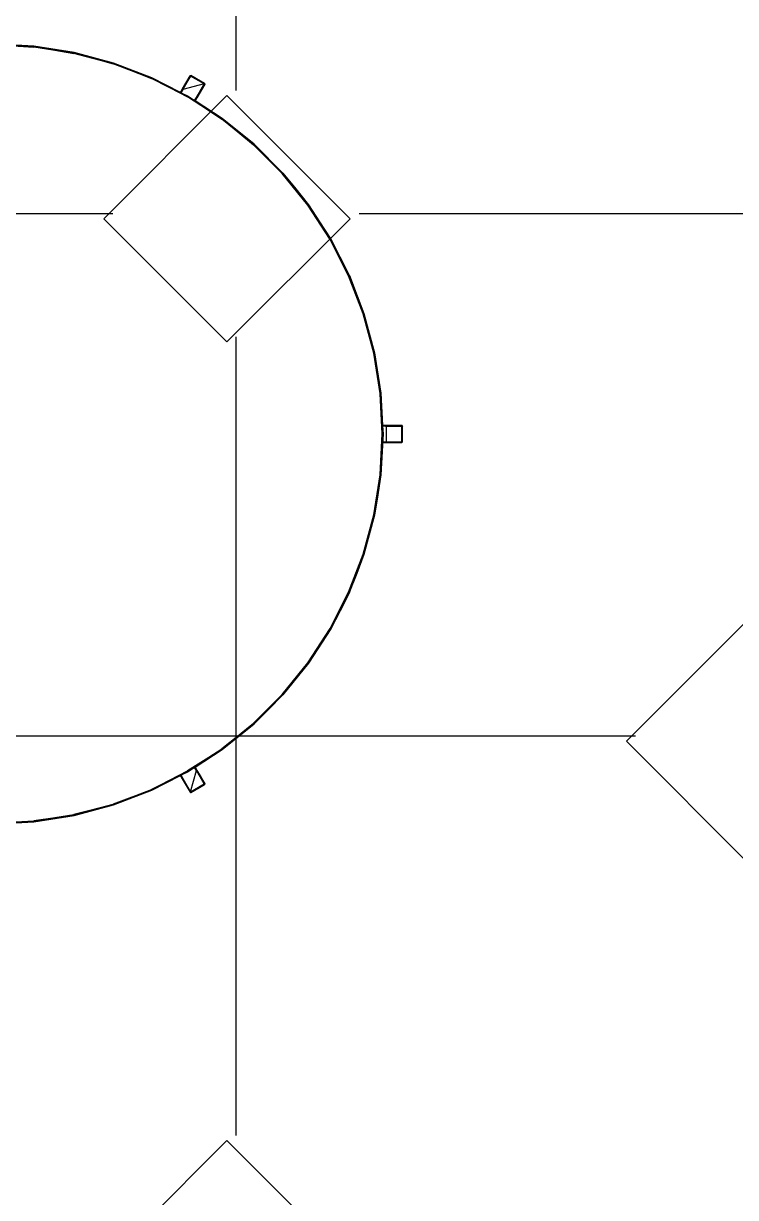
# Model space of a CAD drawing. Header units: millimetres. Extents: x -4865574 to 353735, y -2734656 to 279194.
# Drawn here: x -4838643 to -4837812, y -2668147 to -2666777 of the extents above; entities that cross this region are included whole.
import ezdxf

# ---------------------------------------------------------------- set-up
doc = ezdxf.new("R2010")
doc.units = ezdxf.units.MM
doc.layers.add('+AT9-Hardscape', color=1, linetype='Continuous')
doc.layers.add('+AT9-Hatch', color=8, linetype='Continuous')

# ---------------------------------------------------------------- blocks, each defined once
blk = doc.blocks.new('COFFEE1')
at = {"layer": '+AT9-Hardscape'}
for p, q in [((46.7, 443.2), (-0.9, 445.7)), ((-0.9, 445.7), (46.7, 443.1)), ((-0.9, 445.6), (46.7, 443.1)), ((-0.9, 445.6), (46.6, 442.7)), ((-0.9, 445.2), (46.6, 442.7)), ((-0.9, 445.2), (46.6, 442.2)), ((46.6, 442.2), (-0.9, 444.7)), ((46.7, 443.1), (46.6, 442.7)), ((46.6, 442.7), (93.6, 435.3)), ((46.6, 442.7), (93.5, 434.8)), ((46.6, 442.7), (46.6, 442.2)), ((93.5, 434.8), (46.6, 442.2)), ((93.7, 435.7), (46.7, 443.2)), ((46.7, 443.1), (46.7, 443.2)), ((46.7, 443.2), (70.2, 439.4)), ((70.2, 439.4), (46.7, 443.1)), ((93.7, 435.6), (46.7, 443.1)), ((46.7, 443.1), (93.6, 435.3)), ((70.2, 439.4), (93.7, 435.6)), ((93.6, 435.3), (93.5, 434.8)), ((139.4, 422.5), (93.5, 434.8)), ((93.6, 435.3), (93.7, 435.6)), ((116.6, 429.3), (93.6, 435.3)), ((139.6, 423), (93.6, 435.3)), ((93.6, 435.3), (139.4, 422.5)), ((139.7, 423.4), (93.7, 435.7)), ((93.7, 435.7), (93.7, 435.6)), ((93.7, 435.7), (116.7, 429.5)), ((93.7, 435.6), (139.7, 423.3)), ((93.7, 435.6), (116.6, 429.3)), ((116.6, 429.3), (139.6, 423)), ((139.7, 423.4), (116.7, 429.5)), ((116.7, 429.5), (139.7, 423.3)), ((139.6, 423), (139.4, 422.5)), ((183.8, 405.4), (139.4, 422.5)), ((139.7, 423.3), (139.6, 423)), ((139.6, 423), (184, 405.9)), ((139.6, 423), (183.8, 405.4)), ((184.2, 406.3), (139.7, 423.4)), ((139.7, 423.4), (184.1, 406.2)), ((139.7, 423.4), (139.7, 423.3)), ((139.7, 423.3), (184.1, 406.2)), ((139.7, 423.3), (184, 405.9)), ((184, 405.9), (183.8, 405.4)), ((226.1, 383.9), (183.8, 405.4)), ((184.1, 406.2), (184, 405.9)), ((184, 405.9), (226.4, 384.3)), ((184, 405.9), (226.1, 383.9)), ((184.1, 406.2), (184.2, 406.3)), ((205.4, 395.5), (184.1, 406.2)), ((218.4, 388.8), (184.1, 406.2)), ((184.1, 406.2), (226.4, 384.3)), ((217.8, 389.2), (184.2, 406.3)), ((184.2, 406.3), (205.4, 395.5)), ((229.1, 408.5), (220.1, 393)), ((229.6, 408.2), (220.1, 393)), ((220.1, 393), (224.5, 400.7)), ((220.3, 393.5), (229, 408.6)), ((224.5, 400.7), (220.3, 393.5)), ((229.6, 408.2), (220.5, 392.5)), ((245.5, 399.1), (220.5, 392.5)), ((229.1, 408.5), (224.5, 400.7)), ((229.4, 409), (229, 408.6)), ((229, 408.6), (229.3, 408.9)), ((229, 408.6), (229.1, 408.5)), ((229.3, 408.9), (229.1, 408.5)), ((229.1, 408.5), (229.5, 408.6)), ((229.6, 408.2), (229.1, 408.5)), ((229.3, 408.9), (229.4, 409)), ((229.9, 408.7), (229.3, 408.9)), ((229.3, 408.9), (229.5, 408.6)), ((229.3, 408.9), (229.6, 408.9)), ((229.4, 409), (230, 408.9)), ((229.4, 409), (229.6, 408.9)), ((229.5, 408.6), (229.9, 408.7)), ((229.5, 408.6), (229.6, 408.2)), ((229.6, 408.9), (229.9, 408.7)), ((229.6, 408.9), (230, 408.9)), ((229.9, 408.7), (229.6, 408.2)), ((245.5, 399.1), (229.6, 408.2)), ((230, 408.9), (229.9, 408.7)), ((245.8, 399.6), (229.9, 408.7)), ((237.7, 403.9), (229.9, 408.7)), ((245.8, 399.7), (230, 408.9)), ((245.8, 399.6), (230, 408.9)), ((236.4, 383.4), (245.5, 399.1)), ((237, 383.3), (246, 398.8)), ((246.1, 398.7), (237, 383)), ((245.8, 399.6), (237.7, 403.9)), ((245.5, 399.1), (237.7, 403.9)), ((241.2, 391.1), (246, 398.8)), ((241.5, 390.9), (246, 398.8)), ((241.5, 390.9), (246.1, 398.7)), ((245.5, 399.1), (245.8, 399.6)), ((245.5, 399.1), (245.9, 399.2)), ((246, 398.8), (245.5, 399.1)), ((245.8, 399.7), (246.1, 399.4)), ((246.2, 399.3), (245.8, 399.7)), ((245.8, 399.6), (245.8, 399.7)), ((245.8, 399.6), (246, 399.2)), ((245.8, 399.6), (246.1, 399.4)), ((245.8, 399.6), (245.9, 399.2)), ((245.9, 399.2), (246, 399.2)), ((245.9, 399.2), (246, 398.8)), ((246.1, 399.3), (246, 399.2)), ((246, 399.2), (246.1, 399.2)), ((246.1, 399.2), (246, 398.8)), ((246, 398.8), (246.1, 398.7)), ((246.1, 399.4), (246.2, 399.3)), ((246.1, 399.4), (246.1, 399.3)), ((246.2, 399.3), (246.1, 398.7)), ((246.1, 399.3), (246.1, 399.2)), ((246.2, 399.3), (246.1, 399.3)), ((246.1, 399.2), (246.1, 398.7)), ((205.4, 395.5), (218.4, 388.8)), ((217.8, 389.2), (219.9, 392.9)), ((219.9, 392.9), (217.8, 389.2)), ((217.8, 389.2), (217.8, 389.2)), ((217.9, 389.2), (217.8, 389.2)), ((217.9, 389.1), (220, 392.7)), ((220, 392.7), (217.9, 389.2)), ((217.9, 389.1), (217.9, 389.2)), ((218.1, 389), (217.9, 389.1)), ((220, 392.7), (218.1, 389)), ((218.2, 389), (218.1, 389)), ((220.2, 391.9), (218.2, 389)), ((218.4, 388.9), (218.2, 389)), ((220.2, 391.9), (218.4, 388.9)), ((218.4, 388.9), (226.6, 384.7)), ((218.4, 388.8), (226.6, 384.6)), ((219.9, 392.9), (220, 393.1)), ((220, 392.7), (219.9, 392.9)), ((219.9, 392.9), (220, 392.9)), ((220, 393.1), (220.3, 393.5)), ((220.1, 393), (220, 393.1)), ((220, 393.1), (220, 392.9)), ((220.1, 392.8), (220, 393.1)), ((220, 392.9), (220, 392.7)), ((220, 392.9), (220.1, 392.8)), ((220, 392.7), (220.1, 392.8)), ((220, 392.7), (220.1, 392.6)), ((220, 392.7), (220.2, 392)), ((220.1, 393), (220.3, 393.5)), ((220.1, 393), (220.1, 392.8)), ((220.1, 392.6), (220.1, 392.8)), ((220.1, 392.6), (220.1, 392.8)), ((220.1, 392.8), (220.1, 392.8)), ((220.1, 392.8), (220.5, 392.5)), ((220.5, 392.5), (220.1, 392.6)), ((220.1, 392.6), (220.4, 392.4)), ((220.2, 392), (220.1, 392.6)), ((220.4, 392.4), (220.2, 392)), ((220.2, 391.9), (220.2, 392)), ((220.5, 392.5), (220.4, 392.4)), ((226.4, 384.3), (226.1, 383.9)), ((266, 358), (226.1, 383.9)), ((226.6, 384.6), (226.4, 384.3)), ((226.4, 384.3), (266.3, 358.4)), ((226.4, 384.3), (266, 358)), ((226.6, 384.7), (226.6, 384.6)), ((226.6, 384.7), (234.3, 379.7)), ((226.6, 384.6), (266.3, 358.4)), ((226.6, 384.6), (234.2, 379.6)), ((236.4, 383.4), (241.2, 391.1)), ((237, 383.3), (241.2, 391.1)), ((237, 383.3), (241.5, 390.9)), ((234.2, 379.6), (234.3, 379.7)), ((234.2, 379.6), (234.5, 379.5)), ((234.3, 379.7), (236.4, 383.4)), ((234.8, 379.4), (234.3, 379.7)), ((234.7, 379.3), (234.5, 379.5)), ((234.7, 379.3), (234.8, 379.4)), ((234.8, 379.3), (234.7, 379.3)), ((237, 383), (234.8, 379.4)), ((234.8, 379.4), (236.8, 382.9)), ((236.8, 382.9), (234.8, 379.4)), ((234.8, 379.4), (234.8, 379.3)), ((234.8, 379.4), (234.8, 379.3)), ((234.8, 379.4), (234.8, 379.4)), ((234.8, 379.4), (234.9, 379.3)), ((234.8, 379.3), (234.8, 379.3)), ((234.9, 379.2), (234.8, 379.3)), ((234.9, 379.3), (237, 383)), ((234.9, 379.2), (234.9, 379.3)), ((266.5, 358.8), (234.9, 379.3)), ((234.9, 379.3), (246.5, 371.7)), ((246.5, 371.7), (234.9, 379.2)), ((266.5, 358.7), (234.9, 379.2)), ((237, 383.3), (236.4, 383.4)), ((236.4, 383.4), (236.8, 383.1)), ((237, 383.3), (236.8, 383.1)), ((236.8, 383.1), (236.9, 383.1)), ((236.8, 382.9), (236.9, 383.1)), ((236.8, 382.9), (237, 383)), ((236.8, 382.9), (237, 383)), ((236.9, 383.1), (237, 383.3)), ((236.9, 383.1), (237, 383)), ((237, 383), (237, 383)), ((246.5, 371.7), (266.5, 358.7)), ((266.3, 358.4), (266, 358)), ((302.9, 328.1), (266, 358)), ((266.5, 358.7), (266.3, 358.4)), ((266.3, 358.4), (303.3, 328.5)), ((266.3, 358.4), (302.9, 328.1)), ((303.6, 328.8), (266.5, 358.8)), ((266.5, 358.7), (266.5, 358.8)), ((266.5, 358.8), (285, 343.8)), ((285, 343.8), (266.5, 358.7)), ((303.5, 328.7), (266.5, 358.7)), ((266.5, 358.7), (303.3, 328.5)), ((285, 343.8), (303.5, 328.7)), ((303.5, 328.7), (303.6, 328.8)), ((337.2, 295.1), (303.6, 328.8)), ((303.6, 328.8), (320.4, 311.9)), ((303.3, 328.5), (302.9, 328.1)), ((336.5, 294.5), (302.9, 328.1)), ((303.5, 328.7), (303.3, 328.5)), ((303.3, 328.5), (336.9, 294.8)), ((303.3, 328.5), (336.5, 294.5)), ((337.2, 295.1), (303.5, 328.7)), ((303.5, 328.7), (336.9, 294.8)), ((320.4, 311.9), (303.5, 328.7)), ((337.2, 295.1), (320.4, 311.9)), ((320.4, 311.9), (337.2, 295.1)), ((336.9, 294.8), (336.5, 294.5)), ((366.4, 257.5), (336.5, 294.5)), ((337.2, 295.1), (336.9, 294.8)), ((336.9, 294.8), (366.8, 257.9)), ((336.9, 294.8), (366.4, 257.5)), ((367.2, 258.1), (337.2, 295.1)), ((337.2, 295.1), (337.2, 295.1)), ((352.2, 276.6), (337.2, 295.1)), ((367.1, 258.1), (337.2, 295.1)), ((337.2, 295.1), (366.8, 257.9)), ((337.2, 295.1), (352.2, 276.6)), ((352.2, 276.6), (367.1, 258.1)), ((366.8, 257.9), (366.4, 257.5)), ((392.3, 217.7), (366.4, 257.5)), ((367.1, 258.1), (366.8, 257.9)), ((366.8, 257.9), (392.8, 218)), ((366.8, 257.9), (392.3, 217.7)), ((367.1, 258.1), (367.2, 258.1)), ((393.1, 218.1), (367.1, 258.1)), ((367.1, 258.1), (392.8, 218)), ((380.1, 238.1), (367.1, 258.1)), ((393.1, 218.2), (367.2, 258.1)), ((367.2, 258.1), (380.1, 238.1)), ((393.1, 218.2), (380.1, 238.1)), ((380.1, 238.1), (393.1, 218.1)), ((392.3, 217.7), (392.8, 218)), ((413.9, 175.3), (392.3, 217.7)), ((403.3, 196.6), (392.3, 217.7)), ((393.1, 218.1), (392.8, 218)), ((392.8, 218), (414.4, 175.6)), ((392.8, 218), (403.3, 196.6)), ((414.8, 175.7), (393.1, 218.2)), ((393.1, 218.2), (414.7, 175.7)), ((393.1, 218.2), (393.1, 218.1)), ((393.1, 218.1), (414.7, 175.7)), ((393.1, 218.1), (414.4, 175.6)), ((403.3, 196.6), (413.9, 175.3)), ((414.4, 175.6), (413.9, 175.3)), ((430.9, 131), (413.9, 175.3)), ((414.7, 175.7), (414.4, 175.6)), ((414.4, 175.6), (431.4, 131.1)), ((414.4, 175.6), (430.9, 131)), ((414.8, 175.7), (414.7, 175.7)), ((414.7, 175.7), (431.7, 131.3)), ((414.7, 175.7), (431.4, 131.1)), ((431.8, 131.3), (414.8, 175.7)), ((414.8, 175.7), (431.7, 131.3)), ((431.4, 131.1), (430.9, 131)), ((443.2, 85.1), (430.9, 131)), ((431.7, 131.3), (431.4, 131.1)), ((431.4, 131.1), (443.7, 85.2)), ((431.4, 131.1), (443.2, 85.1)), ((431.8, 131.3), (431.7, 131.3)), ((431.7, 131.3), (444.1, 85.3)), ((431.7, 131.3), (443.7, 85.2)), ((444.2, 85.3), (431.8, 131.3)), ((431.8, 131.3), (437.9, 108.3)), ((444.2, 85.3), (437.9, 108.3)), ((437.9, 108.3), (444.1, 85.3)), ((443.7, 85.2), (443.2, 85.1)), ((450.6, 38.1), (443.2, 85.1)), ((444.1, 85.3), (443.7, 85.2)), ((443.7, 85.2), (451.2, 38.2)), ((443.7, 85.2), (450.6, 38.1)), ((444.2, 85.3), (444.1, 85.3)), ((444.1, 85.3), (451.5, 38.2)), ((444.1, 85.3), (451.2, 38.2)), ((451.6, 38.2), (444.2, 85.3)), ((444.2, 85.3), (451.5, 38.2)), ((451.2, 38.2), (450.6, 38.1)), ((453.1, -9.3), (450.6, 38.1)), ((451.5, 38.2), (451.2, 38.2)), ((451.2, 38.2), (453.7, -9.3)), ((451.2, 38.2), (453.1, -9.3)), ((451.6, 38.2), (451.5, 38.2)), ((451.5, 38.2), (453.7, -9.3)), ((451.5, 38.2), (453.5, 0.6)), ((453.6, 0.6), (451.6, 38.2)), ((451.6, 38.2), (452.8, 14.5)), ((453.6, 0.6), (452.8, 14.5)), ((452.8, 14.5), (453.5, 0.6)), ((453.5, 0.6), (453.6, 0.6)), ((453.5, 0.6), (453.5, 0.5)), ((453.6, 0.5), (453.5, 0.5)), ((453.6, 0.5), (453.5, 0.5)), ((453.5, 0.5), (453.5, 0.5)), ((453.5, 0.5), (453.5, 0.4)), ((453.5, 0.4), (453.6, 0.4)), ((453.5, 0.4), (453.5, 0.2)), ((453.6, 0.2), (453.5, 0.2)), ((453.5, 0.2), (453.5, 0.1)), ((453.6, 0.1), (453.5, 0.1)), ((453.5, 0.1), (453.5, -0.2)), ((453.6, 0.6), (457.8, 0.6)), ((457.8, 0.6), (453.6, 0.5)), ((453.6, 0.5), (453.6, 0.6)), ((457.6, 0.4), (453.6, 0.5)), ((453.6, 0.4), (453.6, 0.5)), ((453.6, 0.4), (457.6, 0.4)), ((457.6, 0.4), (453.6, 0.2)), ((453.6, 0.2), (453.6, 0.4)), ((453.6, 0.1), (453.6, 0.2)), ((457.1, -0.2), (453.6, 0.1)), ((453.6, -0.2), (453.6, 0.1)), ((457.6, 0.4), (457.1, -0.1)), ((457.1, -0.1), (457.6, 0.2)), ((457.6, 0.4), (457.8, 0.6)), ((457.8, 0.5), (457.6, 0.4)), ((457.6, 0.4), (457.6, 0.2)), ((457.6, 0.2), (457.8, 0.4)), ((457.6, 0.4), (457.8, 0.4)), ((457.6, 0.2), (457.8, 0.3)), ((457.8, -0.2), (457.6, 0.2)), ((457.6, 0.2), (457.6, -0.2)), ((457.8, 0.6), (458, 0.6)), ((458, 0.6), (457.8, 0.5)), ((457.8, 0.4), (458, 0.6)), ((457.8, 0.6), (457.8, 0.5)), ((457.8, 0.5), (457.8, 0.4)), ((457.8, -0.2), (458, 0.4)), ((457.8, 0.3), (458, 0.4)), ((457.8, 0.4), (457.8, 0.3)), ((457.8, 0.4), (458, 0.4)), ((457.8, 0.3), (457.8, -0.2)), ((457.8, -0.2), (466.9, 0.1)), ((458, 0.6), (458.6, 0.6)), ((458, 0.4), (458, 0.6)), ((458, 0.4), (458.6, 0.6)), ((458, 0.4), (466.9, 0.5)), ((458, 0.4), (476, 0.4)), ((466.9, 0.1), (458, 0.4)), ((458.6, 0.6), (476, 0.6)), ((466.9, 0.5), (458.6, 0.6)), ((466.9, 0.5), (476, 0.6)), ((476, 0.4), (466.9, 0.5)), ((466.9, 0.1), (476, 0.4)), ((476, -0.2), (466.9, 0.1)), ((476, 0.6), (476.4, 0.4)), ((476, 0.4), (476, 0.6)), ((476.5, 0.4), (476, 0.6)), ((476.4, 0.4), (476, 0.4)), ((476, 0.4), (476, -0.2)), ((476, 0.4), (476.2, 0.2)), ((476.2, 0.2), (476, -0.2)), ((476.4, 0.4), (476.2, 0.2)), ((476.2, 0.2), (476.5, -0.2)), ((476.4, 0.4), (476.5, 0.4)), ((476.5, -0.2), (476.4, 0.4)), ((476.4, 0.4), (476.5, 0.2)), ((476.5, 0.4), (476.7, -0.2)), ((476.5, 0.4), (476.5, 0.2)), ((476.5, 0.2), (476.5, -0.2)), ((476.5, 0.2), (476.7, -0.2)), ((450.6, -56.8), (453.1, -9.3)), ((453.7, -9.3), (450.6, -56.8)), ((454, -9.3), (451.2, -56.8)), ((453.7, -9.3), (451.2, -56.8)), ((454, -9.3), (451.5, -56.9)), ((453.7, -9.3), (453.1, -9.3)), ((453.5, -0.2), (454, -9.3)), ((453.5, -0.2), (453.6, -0.2)), ((457.1, -0.2), (453.6, -0.2)), ((453.6, -0.2), (454.1, -9.3)), ((454.1, -9.3), (453.6, -18.5)), ((454, -9.3), (453.7, -9.3)), ((454.1, -9.3), (454, -9.3)), ((457.1, -0.2), (457.1, -0.1)), ((457.1, -0.1), (457.6, -0.2)), ((457.6, -0.2), (457.8, -0.2)), ((457.8, -0.2), (476, -0.2)), ((457.8, -0.2), (457.8, -18.5)), ((476, -18.5), (476, -0.2)), ((476.5, -0.2), (476, -0.2)), ((476.5, -18.5), (476, -0.2)), ((476.5, -0.2), (476.7, -0.2)), ((476.5, -18.5), (476.5, -0.2)), ((476.6, -9.3), (476.5, -0.2)), ((476.5, -18.5), (476.6, -9.3)), ((476.6, -9.3), (476.7, -0.2)), ((476.7, -18.5), (476.6, -9.3)), ((476.7, -18.5), (476.7, -0.2)), ((453.6, -19.2), (451.5, -56.9)), ((451.6, -56.9), (453.6, -19.2)), ((453.6, -18.5), (457.8, -18.5)), ((453.6, -18.5), (453.6, -18.8)), ((457.6, -19), (453.6, -18.8)), ((453.6, -19), (453.6, -18.8)), ((453.6, -19), (457.6, -19)), ((457.6, -19), (453.6, -19.1)), ((453.6, -19.1), (453.6, -19)), ((457.8, -19.2), (453.6, -19.1)), ((453.6, -19.2), (453.6, -19.1)), ((453.6, -19.1), (453.6, -19.1)), ((453.6, -19.2), (457.8, -19.2)), ((457.6, -19), (457.8, -19.2)), ((457.6, -19), (457.8, -19.1)), ((457.6, -19), (457.8, -19)), ((457.8, -18.5), (476, -18.5)), ((457.8, -18.5), (476, -19)), ((457.8, -18.5), (457.8, -19)), ((458, -19.2), (457.8, -19)), ((457.8, -19), (457.8, -19.1)), ((457.8, -19), (458, -19)), ((457.8, -19.1), (458, -19.2)), ((457.8, -19.1), (457.8, -19.2)), ((458, -19.2), (457.8, -19.2)), ((458, -19.2), (458, -19)), ((458.6, -19.2), (458, -19)), ((458, -19), (476, -19)), ((458, -19), (466.9, -19.1)), ((458.6, -19.2), (458, -19.2)), ((458.6, -19.2), (466.9, -19.1)), ((476, -19.2), (458.6, -19.2)), ((466.9, -19.1), (476, -19)), ((466.9, -19.1), (476, -19.2)), ((476, -19), (476, -18.5)), ((476, -18.5), (476.5, -18.5)), ((476, -18.5), (476.3, -18.8)), ((476.3, -18.8), (476, -19)), ((476.3, -18.9), (476, -19)), ((476.3, -18.9), (476, -19.2)), ((476, -19), (476, -19.2)), ((476.5, -19), (476, -19.2)), ((476.5, -18.5), (476.3, -18.8)), ((476.3, -18.8), (476.4, -18.9)), ((476.4, -18.9), (476.3, -18.9)), ((476.4, -18.9), (476.3, -18.9)), ((476.5, -18.5), (476.4, -18.9)), ((476.4, -18.9), (476.4, -18.9)), ((476.5, -18.9), (476.4, -18.9)), ((476.5, -19), (476.4, -18.9)), ((476.7, -18.5), (476.5, -18.9)), ((476.5, -19), (476.7, -18.5)), ((476.7, -18.5), (476.5, -18.5)), ((476.5, -18.5), (476.5, -18.9)), ((476.5, -18.9), (476.5, -19)), ((443.2, -103.7), (450.6, -56.8)), ((451.2, -56.8), (443.2, -103.7)), ((451.2, -56.8), (443.7, -103.8)), ((451.5, -56.9), (443.7, -103.8)), ((444.1, -103.9), (451.5, -56.9)), ((444.2, -103.9), (451.6, -56.9)), ((447.8, -80.4), (451.5, -56.9)), ((451.6, -56.9), (447.8, -80.4)), ((451.2, -56.8), (450.6, -56.8)), ((451.5, -56.9), (451.2, -56.8)), ((451.5, -56.9), (451.6, -56.9)), ((447.8, -80.4), (444.1, -103.9)), ((430.9, -149.6), (443.2, -103.7)), ((443.7, -103.8), (430.9, -149.6)), ((443.7, -103.8), (431.4, -149.8)), ((444.1, -103.9), (431.4, -149.8)), ((431.7, -149.9), (444.1, -103.9)), ((431.8, -149.9), (444.2, -103.9)), ((437.9, -126.9), (444.1, -103.9)), ((444.2, -103.9), (437.9, -126.9)), ((443.7, -103.8), (443.2, -103.7)), ((444.1, -103.9), (443.7, -103.8)), ((444.1, -103.9), (444.2, -103.9)), ((437.9, -126.9), (431.7, -149.9)), ((413.9, -194), (430.9, -149.6)), ((431.4, -149.8), (413.9, -194)), ((431.4, -149.8), (414.4, -194.2)), ((431.7, -149.9), (414.4, -194.2)), ((431.7, -149.9), (414.7, -194.3)), ((414.8, -194.4), (431.8, -149.9)), ((431.8, -149.9), (423.3, -172.1)), ((431.4, -149.8), (430.9, -149.6)), ((431.7, -149.9), (431.4, -149.8)), ((431.8, -149.9), (431.7, -149.9)), ((423.3, -172.1), (414.7, -194.3)), ((414.8, -194.4), (423.3, -172.1)), ((392.3, -236.3), (413.9, -194)), ((414.4, -194.2), (392.8, -236.6)), ((414.7, -194.3), (392.8, -236.6)), ((414.7, -194.3), (393.1, -236.8)), ((393.1, -236.8), (414.8, -194.4)), ((403.3, -215.3), (413.9, -194)), ((414.4, -194.2), (403.3, -215.3)), ((414.8, -194.4), (403.9, -215.6)), ((413.9, -194), (414.4, -194.2)), ((414.7, -194.3), (414.4, -194.2)), ((414.8, -194.4), (414.7, -194.3)), ((403.3, -215.3), (392.3, -236.3)), ((392.8, -236.6), (403.3, -215.3)), ((393.1, -236.8), (403.9, -215.6)), ((403.9, -215.6), (393.1, -236.8)), ((366.4, -276.2), (392.3, -236.3)), ((392.8, -236.6), (366.8, -276.5)), ((393.1, -236.8), (366.8, -276.5)), ((393.1, -236.8), (367.1, -276.7)), ((393.1, -236.8), (367.1, -276.7)), ((367.2, -276.8), (393.1, -236.8)), ((392.8, -236.6), (379.6, -256.4)), ((392.8, -236.6), (392.3, -236.3)), ((393.1, -236.8), (392.8, -236.6)), ((393.1, -236.8), (393.1, -236.8)), ((379.6, -256.4), (366.4, -276.2)), ((366.8, -276.5), (379.6, -256.4)), ((336.5, -313.1), (366.4, -276.2)), ((366.8, -276.5), (336.5, -313.1)), ((366.8, -276.5), (336.9, -313.5)), ((367.1, -276.7), (336.9, -313.5)), ((367.1, -276.7), (337.2, -313.7)), ((337.2, -313.8), (367.2, -276.8)), ((367.2, -276.8), (337.2, -313.7)), ((366.8, -276.5), (366.4, -276.2)), ((367.1, -276.7), (366.8, -276.5)), ((367.2, -276.8), (367.1, -276.7)), ((302.9, -346.7), (336.5, -313.1)), ((303.3, -347.1), (336.9, -313.5)), ((303.5, -347.4), (337.2, -313.7)), ((303.6, -347.4), (337.2, -313.8)), ((319.9, -330.1), (336.5, -313.1)), ((336.9, -313.5), (319.9, -330.1)), ((320.2, -330.4), (336.9, -313.5)), ((337.2, -313.7), (320.2, -330.4)), ((320.4, -330.6), (337.2, -313.7)), ((337.2, -313.8), (320.4, -330.6)), ((336.5, -313.1), (336.9, -313.5)), ((336.9, -313.5), (337.2, -313.7)), ((337.2, -313.7), (337.2, -313.8)), ((319.9, -330.1), (302.9, -346.7)), ((303.3, -347.1), (319.9, -330.1)), ((320.2, -330.4), (303.3, -347.1)), ((303.5, -347.4), (320.2, -330.4)), ((320.4, -330.6), (303.5, -347.4)), ((303.6, -347.4), (320.4, -330.6)), ((266, -376.6), (302.9, -346.7)), ((303.3, -347.1), (266, -376.6)), ((303.3, -347.1), (266.3, -377.1)), ((303.5, -347.4), (266.3, -377.1)), ((266.5, -377.4), (303.6, -347.4)), ((266.5, -377.3), (303.5, -347.4)), ((285, -362.4), (303.5, -347.4)), ((303.6, -347.4), (285, -362.4)), ((303.3, -347.1), (302.9, -346.7)), ((303.5, -347.4), (303.3, -347.1)), ((303.5, -347.4), (303.6, -347.4)), ((285, -362.4), (266.5, -377.3)), ((226.1, -402.5), (266, -376.6)), ((266.3, -377.1), (226.1, -402.5)), ((266.3, -377.1), (226.4, -403)), ((266.5, -377.3), (226.4, -403)), ((234.9, -397.9), (266.5, -377.3)), ((234.9, -398), (266.5, -377.4)), ((246.5, -390.3), (266.5, -377.3)), ((266.5, -377.4), (246.5, -390.3)), ((266.3, -377.1), (266, -376.6)), ((266.5, -377.3), (266.3, -377.1)), ((266.5, -377.3), (266.5, -377.4)), ((246.5, -390.3), (234.9, -397.9)), ((183.8, -424.1), (226.1, -402.5)), ((226.4, -403), (183.8, -424.1)), ((184, -424.6), (217.5, -407.5)), ((184.2, -425), (217.8, -407.9)), ((205.3, -413.9), (217.6, -407.5)), ((217.7, -407.7), (205.3, -413.9)), ((205.4, -414.1), (217.7, -407.8)), ((217.8, -407.9), (205.4, -414.1)), ((217.5, -407.5), (217.6, -407.4)), ((217.5, -407.5), (217.6, -407.5)), ((217.6, -407.4), (217.7, -407.4)), ((217.7, -407.5), (217.6, -407.4)), ((217.6, -407.5), (217.7, -407.5)), ((217.6, -407.5), (217.7, -407.7)), ((217.7, -407.4), (217.9, -407.3)), ((217.7, -407.5), (217.8, -407.4)), ((217.7, -407.4), (217.8, -407.4)), ((217.8, -407.7), (217.7, -407.5)), ((217.8, -407.7), (217.7, -407.8)), ((217.7, -407.7), (217.7, -407.8)), ((217.8, -407.7), (217.7, -407.7)), ((217.7, -407.8), (217.8, -407.9)), ((217.8, -407.4), (218, -407.3)), ((217.8, -407.4), (217.9, -407.6)), ((217.9, -407.6), (217.8, -407.7)), ((217.8, -407.8), (217.8, -407.7)), ((217.9, -407.7), (217.8, -407.7)), ((217.8, -407.7), (217.8, -407.7)), ((219.9, -411.5), (217.8, -407.8)), ((220, -411.3), (217.8, -407.8)), ((217.8, -407.9), (217.8, -407.8)), ((217.8, -407.8), (217.9, -407.8)), ((217.8, -407.9), (219.9, -411.5)), ((218.2, -407.1), (217.9, -407.3)), ((218, -407.3), (217.9, -407.3)), ((218.1, -407.5), (217.9, -407.6)), ((217.9, -407.7), (218.1, -407.6)), ((217.9, -407.6), (217.9, -407.7)), ((217.9, -407.8), (218.1, -407.7)), ((217.9, -407.7), (217.9, -407.8)), ((217.9, -407.8), (220, -411.3)), ((218.1, -407.5), (218, -407.3)), ((218.4, -407.4), (218.1, -407.6)), ((218.3, -407.4), (218.1, -407.5)), ((218.4, -407.5), (218.1, -407.7)), ((218.1, -407.6), (218.1, -407.5)), ((218.1, -407.7), (218.1, -407.6)), ((220, -411.3), (218.1, -407.7)), ((226.4, -403), (218.2, -407.1)), ((218.2, -407.1), (218.3, -407.4)), ((226.6, -403.3), (218.3, -407.4)), ((218.3, -407.4), (218.4, -407.4)), ((226.6, -403.3), (218.4, -407.4)), ((226.6, -403.4), (218.4, -407.5)), ((218.4, -407.4), (218.4, -407.5)), ((218.4, -407.5), (220.5, -411.2)), ((226.4, -403), (226.1, -402.5)), ((226.6, -403.3), (226.4, -403)), ((234.9, -397.9), (226.6, -403.3)), ((234.3, -398.4), (226.6, -403.4)), ((226.6, -403.4), (226.6, -403.3)), ((229.6, -426.9), (236.4, -402)), ((234.3, -398.4), (234.5, -398.2)), ((236, -401.4), (234.3, -398.4)), ((236, -401.4), (234.5, -398.2)), ((234.5, -398.2), (234.6, -398.2)), ((234.6, -398.2), (234.8, -398.1)), ((236.8, -401.6), (234.6, -398.2)), ((234.8, -398.1), (234.8, -398)), ((236.8, -401.6), (234.8, -398)), ((234.9, -398), (234.8, -398)), ((234.8, -398.1), (236.8, -401.6)), ((234.9, -398), (237, -401.6)), ((236, -401.4), (236.1, -401.4)), ((236.1, -401.4), (236.6, -401.7)), ((236.8, -401.6), (236.1, -401.4)), ((236.1, -401.4), (236.3, -401.8)), ((236.6, -401.7), (236.3, -401.8)), ((236.3, -401.8), (236.4, -402)), ((236.4, -402), (236.6, -401.7)), ((236.8, -401.8), (236.4, -402)), ((245.5, -417.7), (236.4, -402)), ((236.8, -401.6), (236.6, -401.7)), ((236.6, -401.7), (236.8, -401.8)), ((236.6, -401.7), (236.9, -401.7)), ((236.8, -401.6), (236.9, -401.7)), ((236.9, -401.7), (236.8, -401.8)), ((236.9, -401.7), (237.1, -401.8)), ((236.9, -401.7), (237, -401.9)), ((237, -401.7), (236.9, -401.7)), ((237, -401.6), (237, -401.7)), ((237.1, -401.8), (237, -401.6)), ((237.1, -401.8), (237, -401.7)), ((237, -401.9), (237.1, -401.8)), ((237, -401.9), (237.4, -402.3)), ((237, -401.9), (246, -417.4)), ((245.5, -417.7), (237, -401.9)), ((237, -401.9), (241.5, -409.5)), ((237.4, -402.3), (237.1, -401.8)), ((241.5, -409.5), (237.4, -402.3)), ((246.1, -417.4), (237.4, -402.3)), ((246, -417.4), (241.5, -409.5)), ((139.4, -441.1), (183.8, -424.1)), ((184, -424.6), (139.4, -441.1)), ((184, -424.6), (139.6, -441.6)), ((184, -424.6), (183.8, -424.1)), ((205.3, -413.9), (184, -424.6)), ((184.1, -424.9), (184, -424.6)), ((184.1, -424.9), (205.3, -413.9)), ((184.1, -424.9), (205.4, -414.1)), ((184.2, -425), (205.4, -414.1)), ((220, -411.3), (219.9, -411.5)), ((219.9, -411.5), (229, -427.3)), ((220, -411.5), (219.9, -411.5)), ((220, -411.3), (220, -411.5)), ((220, -411.3), (220.1, -411.4)), ((220.1, -411.4), (220, -411.5)), ((220.5, -411.2), (220.1, -411.4)), ((220.1, -411.4), (229.1, -427.2)), ((220.1, -411.4), (229, -427.3)), ((220.5, -411.2), (229.6, -426.9)), ((220.5, -411.2), (229.1, -427.2)), ((229.6, -426.9), (245.5, -417.7)), ((229.6, -426.9), (245.8, -418.2)), ((229.9, -427.4), (245.8, -418.2)), ((229.9, -427.4), (237.9, -422.9)), ((230, -427.5), (245.8, -418.4)), ((230, -427.5), (237.9, -422.9)), ((237.9, -422.9), (245.8, -418.2)), ((237.9, -422.9), (245.8, -418.4)), ((245.5, -417.7), (246, -417.4)), ((245.8, -418.2), (245.5, -417.7)), ((245.9, -417.8), (245.5, -417.7)), ((245.8, -418.2), (246.2, -417.8)), ((245.9, -417.8), (245.8, -418.2)), ((246.2, -417.9), (245.8, -418.4)), ((246, -418), (245.8, -418.2)), ((246, -418), (245.8, -418.4)), ((245.8, -418.2), (245.8, -418.4)), ((246, -417.4), (245.9, -417.8)), ((246.2, -417.8), (245.9, -417.8)), ((246.2, -417.8), (246, -417.4)), ((246.1, -417.4), (246, -417.4)), ((246.2, -417.8), (246, -418)), ((246.2, -417.9), (246, -418)), ((246.1, -417.4), (246.2, -417.8)), ((246.2, -417.9), (246.1, -417.4)), ((246.2, -417.8), (246.2, -417.9)), ((184.1, -424.9), (139.6, -441.6)), ((139.7, -441.9), (184.1, -424.9)), ((139.7, -442), (184.2, -425)), ((161.9, -433.5), (139.7, -441.9)), ((161.9, -433.5), (184.1, -424.9)), ((184.2, -425), (161.9, -433.5)), ((184.1, -424.9), (184.2, -425)), ((229.1, -427.2), (229, -427.3)), ((229.4, -427.6), (229, -427.3)), ((229.4, -427.4), (229, -427.3)), ((229.1, -427.2), (229.6, -426.9)), ((229.4, -427.4), (229.1, -427.2)), ((229.5, -427.3), (229.1, -427.2)), ((229.5, -427.5), (229.4, -427.4)), ((229.4, -427.5), (229.4, -427.4)), ((229.4, -427.6), (230, -427.5)), ((229.4, -427.5), (229.5, -427.5)), ((229.5, -427.6), (229.4, -427.5)), ((229.4, -427.6), (229.4, -427.5)), ((229.5, -427.6), (229.4, -427.6)), ((229.6, -426.9), (229.5, -427.3)), ((229.5, -427.3), (229.5, -427.5)), ((229.9, -427.4), (229.5, -427.3)), ((229.9, -427.4), (229.5, -427.5)), ((229.9, -427.4), (229.5, -427.6)), ((230, -427.5), (229.5, -427.6)), ((229.6, -426.9), (229.9, -427.4)), ((230, -427.5), (229.9, -427.4)), ((93.5, -453.4), (139.4, -441.1)), ((139.6, -441.6), (93.5, -453.4)), ((139.6, -441.6), (93.6, -453.9)), ((139.7, -441.9), (93.6, -453.9)), ((93.7, -454.3), (139.7, -441.9)), ((93.7, -454.4), (139.7, -442)), ((116.7, -448.2), (93.7, -454.3)), ((116.7, -448.2), (139.7, -441.9)), ((139.7, -442), (116.7, -448.2)), ((139.6, -441.6), (139.4, -441.1)), ((139.7, -441.9), (139.6, -441.6)), ((139.7, -441.9), (139.7, -442)), ((-0.9, -463.3), (46.6, -460.8)), ((46.6, -461.4), (-0.9, -463.9)), ((46.6, -461.4), (-0.9, -463.3)), ((46.7, -461.7), (-0.9, -464.2)), ((46.7, -461.7), (-0.9, -463.9)), ((-0.9, -464.3), (46.7, -461.8)), ((46.7, -461.8), (22.9, -463)), ((46.6, -460.8), (93.5, -453.4)), ((93.6, -453.9), (46.6, -461.4)), ((93.6, -453.9), (46.6, -460.8)), ((93.7, -454.3), (46.6, -461.4)), ((46.6, -461.4), (46.6, -460.8)), ((46.7, -461.7), (46.6, -461.4)), ((46.7, -461.7), (93.7, -454.3)), ((46.7, -461.8), (93.7, -454.4)), ((70.2, -458), (46.7, -461.7)), ((46.7, -461.8), (46.7, -461.7)), ((70.2, -458), (93.7, -454.3)), ((93.7, -454.4), (70.2, -458)), ((93.6, -453.9), (93.5, -453.4)), ((93.7, -454.3), (93.6, -453.9)), ((93.7, -454.3), (93.7, -454.4))]:
    blk.add_line(p, q, dxfattribs=at)

msp = doc.modelspace()

# ---------------------------------------------------------------- hatches: boundary and pattern name
at = {"layer": '+AT9-Hatch'}
h = msp.add_hatch(dxfattribs=at)
h.set_pattern_fill('CTYSQMK2', color=8, scale=2, angle=90)
h.set_pattern_definition([(90, (9e-15, 143.7), (-609.6, 609.6), [931.82948, -287.37052]), (180, (-143.7, 9e-15), (-609.6, -609.6), [931.82948, -287.37052]), (135, (-609.6, 465.9), (-609.60134, -609.60134), [203.2, -658.90648]), (405, (-609.6, 465.9), (-609.60134, 609.60134), [203.2, -658.90648]), (135, (-465.9, 609.6), (-609.60134, -609.60134), [203.2, -658.90648]), (405, (-753.3, 609.6), (-609.60134, 609.60134), [203.2, -658.90648])])
h.paths.add_polyline_path([(-4841253.6, -2670527.1), (-4841253.6, -2670577.1), (-4841253.6, -2671727.1), (-4841253.6, -2671777.1), (-4841253.6, -2672927.1), (-4841253.6, -2672977.1), (-4841253.6, -2673132.1), (-4822653.6, -2673132.1), (-4822653.6, -2672397.1), (-4822653.6, -2672347.1), (-4822653.6, -2671197.1), (-4822653.6, -2671147.1), (-4822653.6, -2669997.1), (-4822653.6, -2669947.1), (-4822653.6, -2668797.1), (-4822653.6, -2668747.1), (-4822653.6, -2666527.7), (-4841380.2, -2666527.7), (-4841253.6, -2669327.1), (-4841253.6, -2669377.1), (-4841322.6, -2669377.1), (-4841322.6, -2670527.1)])
edge = h.paths.add_edge_path(flags=16)
edge.add_spline(control_points=[(-4840332.7, -2670233.8), (-4840264.1, -2670154.2), (-4840112.6, -2670007.6), (-4839849.5, -2669831.8), (-4839559.3, -2669706), (-4839251.2, -2669634.2), (-4838935.2, -2669618.7), (-4838621.5, -2669660.1), (-4838320.4, -2669757), (-4838041.4, -2669906.2), (-4837793.7, -2670102.9), (-4837585.2, -2670340.9), (-4837422.7, -2670612.3), (-4837311.5, -2670908.5), (-4837255, -2671219.8), (-4837255.3, -2671536.1), (-4837312.1, -2671847.3), (-4837423.8, -2672143.3), (-4837586.7, -2672414.5), (-4837795.5, -2672652.2), (-4838043.5, -2672848.6), (-4838229.6, -2672947.8), (-4838326.3, -2672988.7)], knot_values=[1.896909, 1.896909, 1.896909, 1.896909, 2.076953, 2.256997, 2.437041, 2.617085, 2.797128, 2.977172, 3.157216, 3.33726, 3.517304, 3.697348, 3.877392, 4.057436, 4.23748, 4.417524, 4.597568, 4.777611, 4.957655, 5.137699, 5.317743, 5.497787, 5.497787, 5.497787, 5.497787], degree=3, periodic=0)
edge.add_line((-4838326.3, -2672988.7), (-4838359.8, -2672948.5))
edge.add_arc((-4839007.5, -2671376.7), 1700, 285.8202, 292.3971, ccw=False)
edge.add_arc((-4839007.5, -2671376.7), 1700, 284.3383, 285.8202, ccw=False)
edge.add_line((-4838574.9, -2673019.4), (-4838587.4, -2672971.9))
edge.add_spline(control_points=[(-4838587.4, -2672971.9), (-4838612.4, -2672978.5), (-4838728.8, -2673006.3), (-4838866.1, -2673023.5), (-4838978.1, -2673026.2), (-4838996.2, -2673026.3)], knot_values=[1.503934, 1.503934, 1.503934, 1.503934, 1.550862, 1.721628, 1.75459, 1.75459, 1.75459, 1.75459], degree=3, periodic=0)
edge.add_spline(control_points=[(-4838996.2, -2673026.3), (-4839072, -2673026.8), (-4839209.9, -2673018.2), (-4839345.5, -2672992.5), (-4839405.7, -2672977.5)], knot_values=[1.253278, 1.253278, 1.253278, 1.253278, 1.391083, 1.503934, 1.503934, 1.503934, 1.503934], degree=3, periodic=0)
edge.add_line((-4839405.7, -2672977.5), (-4839414.3, -2673011.8))
edge.add_arc((-4839007.5, -2671376.7), 1700, 256.164, 256.7434)
edge.add_arc((-4839007.5, -2671376.7), 1700, 257.1894, 258.2285)
edge.add_line((-4839346, -2673038.9), (-4839414.3, -2673011.8))
edge.add_arc((-4839007.5, -2671376.7), 1700, 255.2119, 256.164, ccw=False)
edge.add_arc((-4839007.5, -2671376.7), 1700, 248.7552, 255.2119, ccw=False)
edge.add_arc((-4839007.5, -2671376.7), 1700, 247.2782, 248.7552, ccw=False)
edge.add_arc((-4839007.5, -2671376.7), 1700, 240.781, 247.2782, ccw=False)
edge.add_line((-4839839.3, -2672859.3), (-4839863.7, -2672902.9))
edge.add_spline(control_points=[(-4839863.7, -2672902.9), (-4839953.8, -2672852.4), (-4840039.5, -2672793.8), (-4840119.3, -2672728.2)], knot_values=[7.091892, 7.091892, 7.091892, 7.091892, 7.269014, 7.269014, 7.269014, 7.269014], degree=3, periodic=0)
edge.add_spline(control_points=[(-4840128.2, -2672720.8), (-4840204.6, -2672657.1), (-4840349.2, -2672513.9), (-4840467, -2672347.9), (-4840519, -2672258.6)], knot_values=[6.737646, 6.737646, 6.737646, 6.737646, 6.908139, 7.085262, 7.085262, 7.085262, 7.085262], degree=3, periodic=0)
edge.add_spline(control_points=[(-4840519, -2672258.6), (-4840571.1, -2672169.4), (-4840615.2, -2672075.5), (-4840650.8, -2671978.5)], knot_values=[6.560523, 6.560523, 6.560523, 6.560523, 6.737646, 6.737646, 6.737646, 6.737646], degree=3, periodic=0)
edge.add_spline(control_points=[(-4840650.8, -2671978.5), (-4840686.3, -2671881.5), (-4840728.5, -2671724.6), (-4840748.4, -2671563.9), (-4840752.7, -2671505.6)], knot_values=[6.283185, 6.283185, 6.283185, 6.283185, 6.460308, 6.560523, 6.560523, 6.560523, 6.560523], degree=3, periodic=0)
edge.add_spline(control_points=[(-4840752.7, -2671505.6), (-4840756.1, -2671460.8), (-4840761.3, -2671312.6), (-4840738.2, -2671061.2), (-4840655.5, -2670761.2), (-4840521.3, -2670480.5), (-4840400.2, -2670312), (-4840332.7, -2670233.8)], knot_values=[5.497787, 5.497787, 5.497787, 5.497787, 5.574695, 5.751817, 5.92894, 6.106063, 6.283185, 6.283185, 6.283185, 6.283185], degree=3, periodic=0)
h.paths.add_polyline_path([(-4839327, -2673046.4), (-4839311.5, -2673063.3), (-4839354.3, -2673041, -0.004534), (-4839397.3, -2673031.4, -0.002528), (-4839414.3, -2673011.8), (-4839345.1, -2673042.9, 0.002724), (-4839327, -2673046.4)], flags=16)
h.paths.add_polyline_path([(-4840527.2, -2670671.5), (-4839806.2, -2670671.5), (-4839806.2, -2671511.5), (-4840527.2, -2671511.5)], flags=0)
edge = h.paths.add_edge_path(flags=0)
edge.add_spline(control_points=[(-4840111.7, -2672534.1), (-4840150.4, -2672497.1), (-4840242.5, -2672400), (-4840321.8, -2672292), (-4840364.3, -2672224)], knot_values=[1.253278, 1.253278, 1.253278, 1.253278, 1.353541, 1.503934, 1.503934, 1.503934, 1.503934], degree=3, periodic=0)
edge.add_spline(control_points=[(-4840364.3, -2672224), (-4840357.2, -2672235.3), (-4840301.1, -2672322.8), (-4840218, -2672428), (-4840133.2, -2672513.5), (-4840111.7, -2672534.1)], knot_values=[0.484517, 0.484517, 0.484517, 0.484517, 0.50954, 0.679386, 0.735173, 0.735173, 0.735173, 0.735173], degree=3, periodic=0)
edge = h.paths.add_edge_path(flags=0)
edge.add_spline(control_points=[(-4840111.7, -2672534.1), (-4840082.7, -2672561.7), (-4839982.5, -2672650.4), (-4839871.7, -2672726), (-4839790.2, -2672771.8)], knot_values=[1.503934, 1.503934, 1.503934, 1.503934, 1.579131, 1.75459, 1.75459, 1.75459, 1.75459], degree=3, periodic=0)
edge.add_spline(control_points=[(-4839790.1, -2672771.8), (-4839853.7, -2672736.1), (-4839965.8, -2672662.8), (-4840067.7, -2672576), (-4840111.7, -2672534.1)], knot_values=[0.735173, 0.735173, 0.735173, 0.735173, 0.871769, 0.985829, 0.985829, 0.985829, 0.985829], degree=3, periodic=0)
edge = h.paths.add_edge_path(flags=0)
edge.add_spline(control_points=[(-4839814.6, -2672815.4), (-4839877.9, -2672779.9), (-4839985.9, -2672709.5), (-4840084.9, -2672627.2), (-4840126, -2672589.2)], knot_values=[0.751967, 0.751967, 0.751967, 0.751967, 0.883965, 0.985829, 0.985829, 0.985829, 0.985829], degree=3, periodic=0)
edge.add_spline(control_points=[(-4840126, -2672589.2), (-4840102.4, -2672611), (-4840005.4, -2672695.4), (-4839898.8, -2672768.2), (-4839814.6, -2672815.4)], knot_values=[1.520728, 1.520728, 1.520728, 1.520728, 1.579131, 1.75459, 1.75459, 1.75459, 1.75459], degree=3, periodic=0)
edge = h.paths.add_edge_path(flags=0)
edge.add_spline(control_points=[(-4840652.6, -2671498.2), (-4840645.7, -2671591.8), (-4840625.3, -2671719.3), (-4840590.2, -2671843.1), (-4840579.7, -2671876.1)], knot_values=[0, 0, 0, 0, 0.170766, 0.233862, 0.233862, 0.233862, 0.233862], degree=3, periodic=0)
edge.add_spline(control_points=[(-4840579.7, -2671876.1), (-4840600.5, -2671810.4), (-4840631.8, -2671685.4), (-4840648.2, -2671557.7), (-4840652.6, -2671498.2)], knot_values=[0.768761, 0.768761, 0.768761, 0.768761, 0.894089, 1.002623, 1.002623, 1.002623, 1.002623], degree=3, periodic=0)
edge = h.paths.add_edge_path(flags=0)
edge.add_spline(control_points=[(-4840146.2, -2672570.2), (-4840186.1, -2672532.2), (-4840274.7, -2672438.7), (-4840351.9, -2672335.5), (-4840391.8, -2672273.9)], knot_values=[1.270072, 1.270072, 1.270072, 1.270072, 1.370334, 1.503934, 1.503934, 1.503934, 1.503934], degree=3, periodic=0)
edge.add_spline(control_points=[(-4840391.8, -2672273.9), (-4840388.5, -2672278.9), (-4840333.7, -2672362.5), (-4840253.4, -2672463.5), (-4840167, -2672550.4), (-4840146.2, -2672570.2)], knot_values=[0.501311, 0.501311, 0.501311, 0.501311, 0.512298, 0.683065, 0.735173, 0.735173, 0.735173, 0.735173], degree=3, periodic=0)
edge = h.paths.add_edge_path(flags=0)
edge.add_line((-4839895.2, -2672826.6), (-4839834.4, -2672850.7))
edge.add_spline(control_points=[(-4839839.3, -2672859.3), (-4839849.2, -2672853.8), (-4839859, -2672848.2), (-4839868.7, -2672842.4)], knot_values=[7.249026, 7.249026, 7.249026, 7.249026, 7.269014, 7.269014, 7.269014, 7.269014], degree=3, periodic=0)
edge.add_line((-4839868.7, -2672842.4), (-4839941.7, -2672813.5))
edge.add_line((-4839939.9, -2672808.8), (-4839895.2, -2672826.6))
h.paths.add_polyline_path([(-4840166, -2672591), (-4840100.5, -2672669.4), (-4840150.3, -2672615.5), (-4840169.5, -2672594.6)], is_closed=False, flags=0)
edge = h.paths.add_edge_path(flags=0)
edge.add_spline(control_points=[(-4839918.8, -2672811.8), (-4839911, -2672816.8), (-4839903.1, -2672821.7), (-4839895.2, -2672826.6)], knot_values=[7.214485, 7.214485, 7.214485, 7.214485, 7.230895, 7.230895, 7.230895, 7.230895], degree=3, periodic=0)
edge.add_line((-4839895.2, -2672826.6), (-4839939.9, -2672808.8))
edge.add_line((-4839938, -2672804.2), (-4839918.9, -2672811.8))
h.paths.add_polyline_path([(-4839982.9, -2672772.6), (-4839999.6, -2672788), (-4840028.9, -2672722.9), (-4839992.4, -2672762.4)], is_closed=False, flags=0)
h.paths.add_polyline_path([(-4840491.2, -2672212.6), (-4840512.9, -2672219.2), (-4840511.7, -2672145.7), (-4840495.3, -2672199.2)], is_closed=False, flags=0)
h.paths.add_polyline_path([(-4840093.1, -2672662.6), (-4840046.6, -2672727.7), (-4840065.1, -2672707.7), (-4840100.5, -2672669.4)], is_closed=False, flags=0)
h.paths.add_polyline_path([(-4840418.5, -2672324.9), (-4840468.1, -2672263.8), (-4840435.5, -2672299.2), (-4840169.5, -2672594.6), (-4840418.5, -2672324.9)], is_closed=False, flags=0)
edge = h.paths.add_edge_path(flags=0)
edge.add_spline(control_points=[(-4840532, -2671861), (-4840552.3, -2671797.3), (-4840582.6, -2671676.1), (-4840598.5, -2671552.2), (-4840602.8, -2671494.5)], knot_values=[0.768761, 0.768761, 0.768761, 0.768761, 0.894089, 1.002623, 1.002623, 1.002623, 1.002623], degree=3, periodic=0)
edge.add_spline(control_points=[(-4840602.8, -2671494.5), (-4840596.1, -2671584.8), (-4840576.3, -2671708.4), (-4840542.4, -2671828.5), (-4840532, -2671861)], knot_values=[0, 0, 0, 0, 0.169847, 0.233862, 0.233862, 0.233862, 0.233862], degree=3, periodic=0)

# ---------------------------------------------------------------- block references
msp.add_blockref('COFFEE1', (-4838677.2, -2667247.1))

doc.saveas('drawing.dxf')
